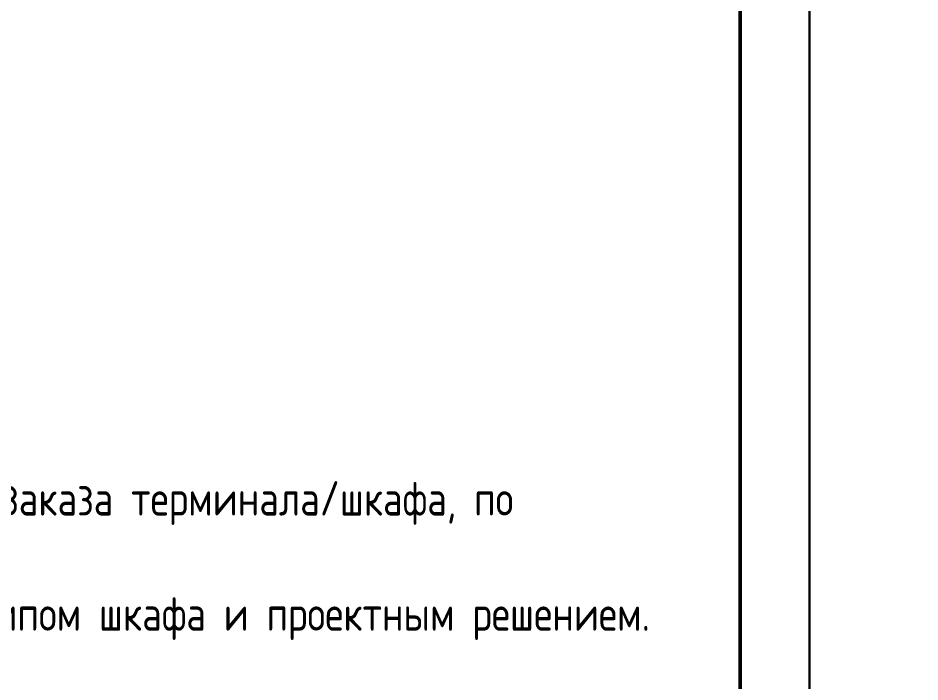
# Model space of a CAD drawing. Header units: millimetres. Extents: x -840 to 1557, y 0 to 584.
# Drawn here: x 362.8 to 428, y 61 to 109 of the extents above; entities that cross this region are included whole.
import ezdxf

# ---------------------------------------------------------------- set-up
doc = ezdxf.new("R2010")
doc.units = ezdxf.units.MM
doc.styles.add('Gost_type_A', font='GOST_A.TTF')

# ---------------------------------------------------------------- blocks, each defined once
blk = doc.blocks.new('Формат_А3')
blk.add_lwpolyline([(-420, 297), (0, 297), (0, 0), (-420, 0)], close=True)
at = {"lineweight": 50}
blk.add_lwpolyline([(-400, 292), (-5, 292), (-5, 5), (-400, 5)], close=True, dxfattribs=at)

msp = doc.modelspace()

# ---------------------------------------------------------------- block references
at = {"color": 1}
for p in [(420, -0.12), (840, -0.12)]:
    msp.add_blockref('Формат_А3', p, dxfattribs=at)

# ---------------------------------------------------------------- texts
at = {"insert": (230, 64), "char_height": 2.5, "width": 180, "attachment_point": 7, "style": 'Gost_type_A'}
msp.add_mtext('\\A1;\\P\\P\\P\\P\\pxi2,t4;1.^IПри использовании ШОН:\\P\\pi6,t4,5,8;{\\fSymbol|b0|i0|c2|p18;·^I}подключить Iотб к клеммам {\\A0;Х:35, Х:37, Х:38, Х:40, Х:41, Х:43};\\P{\\fSymbol|b0|i0|c2|p18;·^I}задать требуемую величину подстройки модуля U{\\H0.7x;\\S^ ШОН;\\H1.42857x;.\\P\\pi4,t4;}При использовании ТН:\\P\\pi6,t4,5,8;{\\fSymbol|b0|i0|c2|p18;·^I}подключить Uотб к клеммам {\\A0;Х:35, Х:37, Х:38, Х:40, Х:41, Х:43};\\P{\\fSymbol|b0|i0|c2|p18;·^I}удалить перемычку {\\A0;Х:35-Х:36, Х:38-Х:39, Х:41-Х:42};\\P{\\fSymbol|b0|i0|c2|p18;·^I}задать требуемую величину подстройки модуля U{\\H0.7x;\\S^ ШОН;\\H1.42857x;.\\P\\pi2,t4;2.^IКонечное количество портов и тип интерфейсов определяется проектным решением и кодом заказа терминала/шкафа, по согласованию с производителем терминала/шкафа. Порты выполнены на базе SFP-модулей.\\P3.^IКонечное количество и функциональное назначение электронных клавиш ИЭУ определяется типом шкафа и проектным решением.}', dxfattribs=at)

doc.saveas('drawing.dxf')
